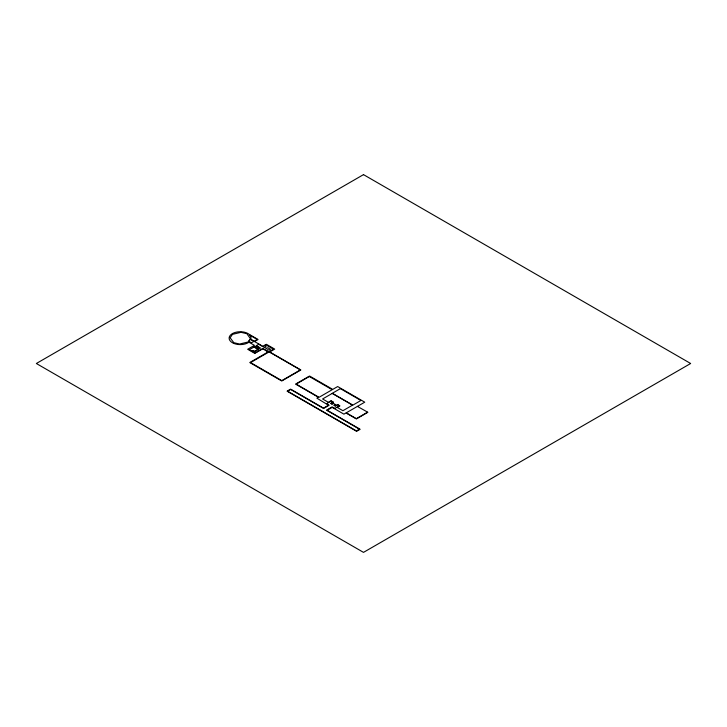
<?xml version="1.0" encoding="UTF-8"?>
<svg xmlns="http://www.w3.org/2000/svg" width="727" height="727" viewBox="0 0 727 727"><rect width="100%" height="100%" fill="white"/><g stroke="black" fill="none" stroke-linecap="round" stroke-linejoin="round"><path stroke-width="1.09" d="M333.266 403.412L331.994 404.148L330.712 403.403L333.021 402.076L331.194 401.022L326.859 403.53A24.427 14.104 0 0 0 329.158 405.239L323.579 408.456L290.655 389.445L287.628 391.199L356.412 430.911L359.438 429.157L326.496 410.146L332.075 406.929A27.571 15.921 0 0 0 335.083 408.301L339.436 405.784L337.692 404.775L335.392 406.102L333.929 405.266L335.202 404.53M367.517 412.218L356.348 418.661L346.261 412.836L364.745 402.176L337.673 386.546L332.739 389.399L309.575 376.023L295.598 384.092L318.39 397.242L316.845 398.132L328.495 405.248L323.506 408.129L290.6 389.127L287.074 391.162L356.63 431.329L360.156 429.293L327.168 410.246L332.157 407.365L343.916 414.154L346.016 412.945L356.384 418.934L367.871 412.3L357.42 406.393M232.449 334.356L230.132 337.791L233.803 342.69L239.574 344.035L248.052 342.008L250.47 338.782L246.889 333.702L241 332.321L232.449 334.356M250.306 339.264L248.798 341.254L251.451 342.79L253.932 341.363L250.306 339.264M248.943 342.181L248.816 342.299A11.159 6.443 0 0 1 232.386 342.726A11.159 6.443 0 0 1 233.076 333.239A11.159 6.443 0 0 1 249.388 334.465L258.076 339.5L254.55 341.536L262.865 346.343L266.391 344.298L274.715 349.105L269.726 351.986L300.86 369.961L281.749 380.993L249.761 362.528L268.127 351.923L262.738 348.806L254.804 353.377L247.671 349.26L254.432 345.352L248.943 342.181M363.5 174.625L36.35 363.5L363.5 552.375L690.65 363.5L363.5 174.625M257.258 339.445L254.159 341.227L250.815 339.3A10.623 6.134 0 0 0 249.515 334.974L257.258 339.445M253.905 347.079L249.297 349.732L251.687 351.114L252.805 350.469L254.423 351.405L258.594 348.996L253.905 347.079M258.767 344.262L256.358 345.652L260.502 348.051L254.423 351.559L252.796 350.623L251.905 351.132L255.059 352.958L262.711 348.542L264.546 349.596L267.763 347.742L270.489 349.314L268.999 350.169L267.954 349.569L266.227 350.568L268.636 351.959L273.443 349.187L265.818 344.789L264.237 345.707L266.209 346.843L264.719 347.706L258.767 344.262M256.322 345.988L254.35 347.133L256.331 348.278L258.303 347.142L256.322 345.988M269.117 351.868L250.561 362.582L281.812 380.621L300.369 369.916L269.117 351.868M309.32 376.504L296.153 384.11L319.026 397.315L332.194 389.708L309.32 376.504M332.23 393.416L322.588 398.978L328.331 402.295L330.994 400.759L333.375 402.131L331.103 403.449L332.03 403.985L333.239 403.285L335.42 404.539L334.211 405.239L335.292 405.866L337.573 404.548L339.918 405.902L337.246 407.447L342.908 410.71L352.55 405.148L332.23 393.416M340.4 388.627L332.321 393.289L352.859 405.139L360.928 400.486L340.4 388.627"/></g></svg>
